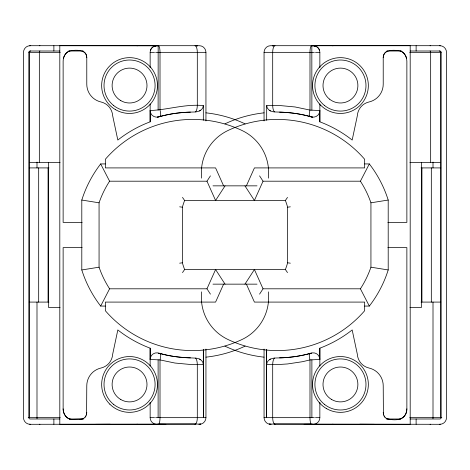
<?xml version="1.0" encoding="UTF-8"?>
<svg xmlns="http://www.w3.org/2000/svg" width="470" height="470" viewBox="0 0 470 470"><rect width="100%" height="100%" fill="white"/><g stroke="black" fill="none" stroke-linecap="round" stroke-linejoin="round"><path stroke-width="0.7" d="M29.375 417.66L29.375 52.34A1.328 1.322 -90 0 1 30.703 51.007M266.519 349.745L266.431 417.66L266.678 349.762M440.625 417.66L440.625 52.34A1.328 1.322 -90 0 0 439.297 51.007M82.127 222.38L63.133 222.38L63.133 61.147C63.074 56.212 66.464 50.813 71.769 50.607C77.256 49.726 86.956 49.973 86.78 57.681L86.78 84.218A18.195 18.195 0 0 0 100.974 101.972A15.017 15.017 0 0 1 112.659 115.708L117.823 140.054A120.89 120.89 0 0 1 150.147 121.83L150.147 110.544C167.954 109.816 185.286 103.805 203.322 105.586L203.322 120.238M383.403 414.123L383.22 385.782A18.195 18.195 0 0 0 369.026 368.028A15.017 15.017 0 0 1 357.341 354.292L352.177 329.946A120.89 120.89 0 0 1 319.853 348.17L319.853 359.456L309.988 359.92L302.521 361.7L287.593 363.945L280.144 364.432L266.678 364.414C266.872 359.503 272.371 357.811 276.513 357.97C287.74 357.776 298.973 356.542 309.812 353.516L312.579 352.847A6.645 6.645 0 0 1 319.853 359.456M203.322 349.762L203.322 364.414L189.857 364.432L174.946 363.04L160.012 359.92L150.147 359.456L150.147 348.17A120.89 120.89 0 0 1 117.823 329.946L112.659 354.292A15.017 15.017 0 0 1 100.974 368.028A18.195 18.195 0 0 0 86.78 385.782L86.598 414.123M266.678 120.238L266.678 105.586L280.144 105.568L295.054 106.96L309.988 110.08L319.853 110.544L319.853 121.83A120.89 120.89 0 0 1 352.177 140.054L357.341 115.708A15.017 15.017 0 0 1 369.026 101.972A18.195 18.195 0 0 0 383.22 84.218L383.22 57.681C383.309 48.909 394.812 49.832 400.769 51.071C404.688 52.758 406.861 57.011 406.867 61.147L406.867 222.38L387.873 222.38M387.873 247.62L406.867 247.62L406.867 408.853C406.973 418.141 398.478 421.003 390.294 419.393L388.185 419.134L386.193 418.271M383.22 57.681C383.209 54.802 384.865 51.912 387.697 51.007M406.867 408.853C406.803 413.012 404.682 417.454 400.599 418.993A7.197 7.197 0 0 1 398.231 419.393M86.78 412.319L86.48 414.581A6.369 6.369 0 0 1 81.968 419.093L71.769 419.393A7.197 7.197 0 0 1 69.401 418.987C65.324 417.442 63.15 413.03 63.133 408.853L63.133 247.62L82.127 247.62M203.322 105.586C203.128 110.491 197.629 112.189 193.487 112.03C182.26 112.224 171.027 113.458 160.188 116.484L159.436 116.695L160.546 116.078A6.645 1.528 74.7 0 0 160.012 110.08L160.012 52.34A6.645 1.58 -90 0 0 158.678 45.778L157.327 45.925L157.703 45.696M63.397 58.544C64.137 55.296 66.2 52.223 69.401 51.007M311.804 424.304L312.503 424.304M150.471 50.284C151.322 47.617 153.972 45.66 156.786 45.696L155.171 45.925L155.746 45.778A6.645 6.645 0 0 0 150.147 52.34L150.147 67.698M246.398 185.85L254.417 167.913L364.661 167.913L364.661 159.277A115.573 115.573 0 0 0 228.003 130.49A46.495 46.495 0 0 0 201.36 172.531L201.36 178.136M210.425 294.132L206.97 288.803L215.583 269.539L225.059 284.15M259.575 175.868L263.03 181.197L254.417 200.461L244.941 185.85M223.603 284.15L215.583 302.087L105.339 302.087L105.339 310.723A115.573 115.573 0 0 0 241.997 339.51A46.495 46.495 0 0 0 268.64 297.469L268.64 291.864M105.339 306.07L100.674 306.07L109.586 288.803A98.97 98.97 0 0 1 99.064 267.189L99.064 202.811A98.97 98.97 0 0 1 109.586 181.197L100.674 163.93L105.339 163.93M364.661 163.93L369.326 163.93L360.414 181.197A98.97 98.97 0 0 1 370.936 202.811L370.936 267.189A98.97 98.97 0 0 1 360.414 288.803L369.326 306.07L364.661 306.07M109.586 181.197L206.97 181.197L210.425 175.868M225.059 185.85L215.583 200.461L206.97 181.197M244.941 284.15L254.417 269.539L263.03 288.803L259.575 294.132M85.076 417.19L86.022 415.774M182.495 272.6L184.598 269.539A98.97 98.97 0 0 1 182.36 262.8L182.36 207.2A98.97 98.97 0 0 1 184.598 200.461L182.495 197.4M287.505 272.6L285.402 269.539A98.97 98.97 0 0 0 287.64 262.8L287.64 207.2A98.97 98.97 0 0 0 285.402 200.461L287.505 197.4M158.179 45.696L158.114 110.168M160.546 116.078L157.421 117.153L159.26 116.742M311.569 424.304L311.081 423.981A6.645 1.58 -90 0 1 309.988 417.66L309.988 359.92A6.645 1.528 74.7 0 1 309.454 353.922L309.812 353.516M158.431 424.304L158.919 423.981A6.645 1.58 -90 0 0 160.012 417.66L160.012 359.92A6.645 1.528 -74.7 0 0 160.546 353.922L157.421 352.847A6.645 6.645 0 0 0 150.147 359.456M199.515 110.973L200.731 110.291M270.462 359.033L269.251 359.72M160.188 353.516C171.667 356.877 183.611 357.658 195.496 358.099A6.645 2.327 89 0 1 197.306 364.503L197.306 417.66A6.645 2.327 -90 0 1 195.696 423.981L194.98 424.304M309.454 353.922L311.375 353.076A122.882 122.882 0 0 1 279.538 357.864M83.807 418.271L81.815 419.134L79.706 419.393M312.045 424.304L312.673 424.075M273.593 45.696L272.624 45.925L275.021 45.696M194.98 45.696L197.376 45.925L196.407 45.696M312.879 424.304L410.193 424.304L410.193 45.696L313.214 45.696L314.829 45.925L314.254 45.778A6.645 6.645 0 0 1 319.853 52.34L319.853 67.698M198.863 424.304L200.772 424.075L30.168 424.304A6.656 6.656 0 0 1 23.494 417.66L23.5 52.34A6.656 6.656 0 0 1 30.168 45.702L199.298 45.696A6.645 6.645 0 0 1 205.942 52.34L205.942 120.913M157.174 45.696L155.476 45.925L156.933 45.696M370.936 202.811L388.202 200.044L388.202 269.956A116.237 116.237 0 0 1 369.326 306.07M99.064 267.189L81.798 269.956L81.798 200.044A116.237 116.237 0 0 1 100.674 163.93M287.64 207.2L290.331 206.818M179.669 263.182L182.36 262.8M313.214 424.304L314.254 424.222A6.645 6.645 0 0 0 319.853 417.66L319.853 402.302M95.651 424.304L110.18 424.222M304.155 424.304L311.322 424.222M59.819 51.007L30.168 51.007A1.334 1.334 0 0 0 28.834 52.34L28.834 417.66A1.334 1.334 0 0 0 30.168 418.987L59.807 418.993M68.591 51.007L83.219 51.007M386.781 51.007L401.409 51.007M410.181 51.007L439.832 51.007A1.334 1.334 0 0 1 441.166 52.34L441.166 417.66A1.334 1.334 0 0 1 439.832 418.987L410.193 418.993M28.834 52.34L60.242 52.34M150.147 52.34L150.535 52.34M151.011 52.34L154.495 52.34M155.652 52.34L205.942 52.34M264.058 120.913L264.058 52.34L314.348 52.34M315.505 52.34L318.989 52.34M319.465 52.34L319.853 52.34M409.758 52.34L441.166 52.34M29.375 162.602L60.066 162.602M409.934 162.602L440.625 162.602M29.228 167.913L48.968 167.913M421.032 167.913L440.772 167.913M263.03 181.197L360.414 181.197M212.981 185.85L257.019 185.85M184.598 200.461L285.402 200.461M184.598 269.539L285.402 269.539M212.981 284.15L257.019 284.15M109.586 288.803L206.97 288.803M263.03 288.803L360.414 288.803M29.228 302.087L48.968 302.087M421.032 302.087L440.772 302.087M60.066 307.398L48.48 307.398L48.48 162.602M409.934 307.398L421.52 307.398L421.52 162.602M28.171 417.66L60.242 417.66M150.147 402.302L150.147 417.66L150.535 417.66M151.011 417.66L154.495 417.66M155.652 417.66L205.942 417.66L205.942 349.087M264.058 349.087L264.058 417.66L314.348 417.66M315.505 417.66L318.989 417.66M319.465 417.66L319.853 417.66M409.758 417.66L441.829 417.66M69.401 418.993L83.772 418.993M386.228 418.993L400.599 418.993M158.919 423.981L195.696 423.981M274.504 358.099A6.645 2.327 -89 0 0 272.694 364.503L272.694 417.66A6.645 2.327 -90 0 0 274.304 423.981L311.081 423.981M157.497 424.304L158.196 424.304M271.137 424.304L269.228 424.075L439.832 424.304A6.656 6.656 0 0 0 446.506 417.66L446.5 52.34A6.656 6.656 0 0 0 439.832 45.702L270.702 45.696A6.645 6.645 0 0 0 264.058 52.34M155.746 45.778L59.807 45.696L59.807 424.304L157.121 424.304M158.678 424.222L165.845 424.304M374.349 424.304L359.82 424.222M312.297 45.696L312.673 45.925L311.322 45.778A6.645 1.58 -90 0 0 309.988 52.34L309.988 110.08A6.645 1.528 -74.7 0 0 309.454 116.078L310.564 116.695L309.812 116.484C298.656 113.299 287.064 112.265 275.508 111.972C271.631 112.077 266.807 110.004 266.678 105.586M156.786 424.304L155.746 424.222A6.645 6.645 0 0 1 150.147 417.66M195.496 358.099C199.092 358.146 203.234 360.455 203.322 364.414L203.569 417.66L203.481 349.745M390.294 419.393L388.032 419.093A6.369 6.369 0 0 1 383.52 414.581L383.22 412.319M179.669 206.818L182.36 207.2M287.64 262.8L290.331 263.182M81.798 200.044L99.064 202.811M388.202 269.956L370.936 267.189M313.067 45.696L314.524 45.925L312.826 45.696M71.769 419.393C66.452 419.193 63.062 413.776 63.133 408.853M314.254 45.778C316.674 46.148 318.778 47.964 319.529 50.284M275.021 424.304L274.304 423.981M310.74 116.742L312.579 117.153L311.375 116.924A122.882 122.882 0 0 0 279.538 112.136M158.966 353.176L158.643 353.082A122.882 122.882 0 0 0 190.462 357.864M157.327 424.075L157.955 424.304M269.269 110.291L270.485 110.973M200.749 359.72L199.538 359.033M82.303 51.007C85.117 51.917 86.833 54.796 86.78 57.681M400.599 51.007C403.801 52.223 405.863 55.296 406.603 58.544M159.436 353.305L160.546 353.922M309.454 116.078L311.375 116.924A6.645 6.645 0 0 0 319.853 110.544M311.822 45.696L311.886 110.168M383.978 415.774L384.924 417.19M223.603 185.85L215.583 167.913L105.339 167.913L105.339 159.277A115.573 115.573 0 0 1 241.997 130.49A46.495 46.495 0 0 1 268.64 172.531L268.64 178.136M246.398 284.15L254.417 302.087L364.661 302.087L364.661 310.723A115.573 115.573 0 0 1 228.003 339.51A46.495 46.495 0 0 1 201.36 297.469L201.36 291.864M433.005 162.062L433.005 167.913M433.005 302.087L433.005 417.66A6.645 2.926 -90 0 1 432.964 418.7M431.319 167.913L431.319 302.087M430.661 162.602L430.661 52.34A1.328 0.588 -90 0 0 430.073 51.007M421.931 167.913L421.931 302.087M416.12 45.696L416.12 51.007M416.12 418.993L416.12 424.304M319.853 103.993L319.853 121.83M319.853 348.17L319.853 366.007M311.886 359.832L311.886 417.66M158.114 359.832L158.114 417.66M150.147 103.993L150.147 121.83M150.147 348.17L150.147 366.007M53.88 45.696L53.88 51.007M53.88 418.993L53.88 424.304M48.069 167.913L48.069 302.087M39.339 162.602L39.339 52.34A1.328 0.588 90 0 1 39.926 51.007M38.681 167.913L38.681 302.087M36.995 162.062L36.995 167.913M36.995 302.087L36.995 417.66A6.645 2.926 -90 0 0 37.036 418.7M150.147 110.544A6.645 6.645 0 0 0 158.625 116.924A122.882 122.882 0 0 1 190.462 112.136M245.07 346.143A122.882 122.882 0 0 1 205.942 357.159M205.942 112.841A122.882 122.882 0 0 1 245.07 123.857M195.496 111.901A6.645 2.327 -89 0 0 197.306 105.497L197.306 52.34A6.645 2.327 90 0 0 195.344 45.778M205.942 417.66A6.645 6.645 0 0 1 199.298 424.304M100.674 306.07A116.237 116.237 0 0 1 81.798 269.956M333.383 424.304A6.645 6.645 0 0 1 332.343 424.222M440.337 424.222A6.645 6.615 -90 0 1 439.297 424.304M430.532 424.222A6.645 2.926 -90 0 1 430.073 424.304M332.343 45.778A6.645 6.645 0 0 1 333.383 45.696M430.073 45.696A6.645 2.926 -90 0 1 430.532 45.778M439.297 45.696A6.645 6.615 -90 0 1 440.337 45.778M264.058 357.159A122.882 122.882 0 0 1 224.93 346.143M224.93 123.857A122.882 122.882 0 0 1 264.058 112.841M274.504 111.901A6.645 2.327 89 0 1 272.694 105.497L272.694 52.34A6.645 2.327 -90 0 1 274.656 45.778M270.702 424.304A6.645 6.645 0 0 1 264.058 417.66M369.326 163.93A116.237 116.237 0 0 1 388.202 200.044M137.657 424.222A6.645 6.645 0 0 1 136.617 424.304M30.703 424.304A6.645 6.615 90 0 1 29.663 424.222M39.926 424.304A6.645 2.926 -90 0 1 39.468 424.222M136.617 45.696A6.645 6.645 0 0 1 137.657 45.778M39.468 45.778A6.645 2.926 90 0 1 39.926 45.696M29.663 45.778A6.645 6.615 90 0 1 30.703 45.696M329.47 99.105A17.443 17.443 0 0 0 357.676 88.278A17.443 17.443 0 0 0 334.194 69.266A17.443 17.443 0 0 0 329.47 99.105M324.37 105.398A25.544 25.544 0 0 0 365.672 89.547A25.544 25.544 0 0 0 331.291 61.705A25.544 25.544 0 0 0 324.37 105.398M320.722 105.274A27.9 27.9 0 0 0 367.393 92.772A27.9 27.9 0 0 0 333.224 58.603A27.9 27.9 0 0 0 320.722 105.274M120.831 399.559A17.443 17.443 0 0 0 146.998 384.448A17.443 17.443 0 0 0 120.831 369.344A17.443 17.443 0 0 0 120.831 399.559M113.481 404.3A25.544 25.544 0 0 0 154.783 388.449A25.544 25.544 0 0 0 120.402 360.607A25.544 25.544 0 0 0 113.481 404.3M109.827 404.177A27.9 27.9 0 0 0 156.498 391.669A27.9 27.9 0 0 0 122.335 357.505A27.9 27.9 0 0 0 109.827 404.177M120.831 100.656A17.443 17.443 0 0 0 146.998 85.552A17.443 17.443 0 0 0 120.831 70.441A17.443 17.443 0 0 0 120.831 100.656M113.481 105.398A25.544 25.544 0 0 0 154.783 89.547A25.544 25.544 0 0 0 120.402 61.705A25.544 25.544 0 0 0 113.481 105.398M115.602 109.71A27.9 27.9 0 0 0 157.45 85.552A27.9 27.9 0 0 0 115.602 61.388A27.9 27.9 0 0 0 115.602 109.71M331.726 399.559A17.443 17.443 0 0 0 357.887 384.448A17.443 17.443 0 0 0 331.726 369.344A17.443 17.443 0 0 0 331.726 399.559M324.37 404.3A25.544 25.544 0 0 0 365.672 388.449A25.544 25.544 0 0 0 331.291 360.607A25.544 25.544 0 0 0 324.37 404.3M326.497 408.612A27.9 27.9 0 0 0 368.345 384.448A27.9 27.9 0 0 0 326.497 360.29A27.9 27.9 0 0 0 326.497 408.612"/></g></svg>
